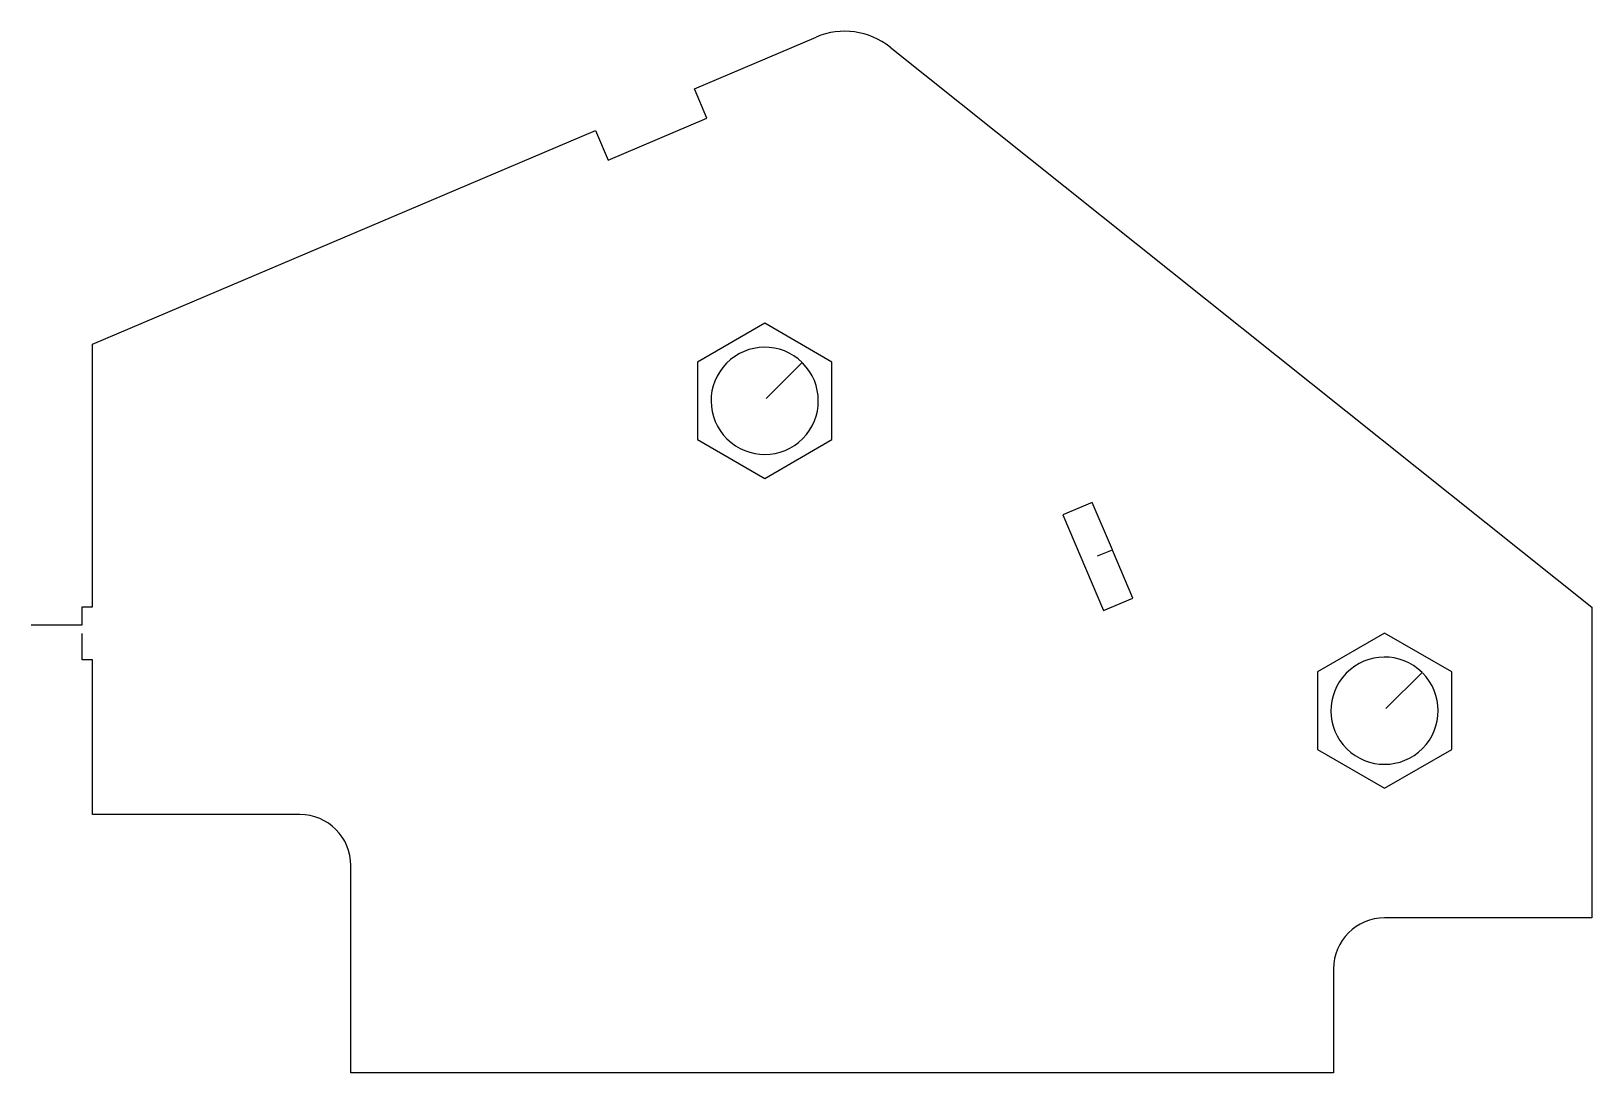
# Model space of a CAD drawing. Extents: x 573 to 724, y 1598 to 1699.
import ezdxf

# ---------------------------------------------------------------- set-up
doc = ezdxf.new("R2010")
doc.units = 0

msp = doc.modelspace()

# ---------------------------------------------------------------- linework, layer by layer
for p, q in [((637.19, 1693.72), (648.98, 1698.73)), ((656.14, 1697.75), (724.06, 1643.53)), ((638.4, 1690.87), (637.19, 1693.72)), ((628.85, 1686.82), (638.4, 1690.87)), ((578.94, 1669), (627.63, 1689.67)), ((627.63, 1689.67), (628.85, 1686.82)), ((644, 1671.01), (637.5, 1667.25)), ((650.5, 1667.25), (644, 1671.01)), ((578.94, 1643.56), (578.94, 1669)), ((637.5, 1667.25), (637.5, 1659.75)), ((644.13, 1663.72), (647.63, 1667.21)), ((650.5, 1659.75), (650.5, 1667.25)), ((637.5, 1659.75), (644, 1655.99)), ((644, 1655.99), (650.5, 1659.75)), ((675.7, 1653.67), (672.87, 1652.47)), ((677.65, 1649.08), (675.7, 1653.67)), ((672.87, 1652.47), (676.81, 1643.19)), ((676.23, 1648.48), (677.65, 1649.08)), ((679.64, 1644.39), (677.67, 1649.03)), ((577.94, 1641.8), (577.94, 1643.56)), ((577.94, 1643.56), (578.94, 1643.56)), ((676.81, 1643.19), (679.64, 1644.39)), ((724.06, 1643.53), (724.06, 1613.44)), ((573, 1641.8), (577.94, 1641.8)), ((577.94, 1638.44), (577.94, 1640.99)), ((704, 1641.01), (697.5, 1637.25)), ((710.5, 1637.25), (704, 1641.01)), ((578.94, 1638.44), (577.94, 1638.44)), ((578.94, 1623.44), (578.94, 1638.44)), ((697.5, 1637.25), (697.5, 1629.75)), ((704.13, 1633.72), (707.63, 1637.21)), ((710.5, 1629.75), (710.5, 1637.25)), ((697.5, 1629.75), (704, 1625.99)), ((704, 1625.99), (710.5, 1629.75)), ((599, 1623.44), (578.94, 1623.44)), ((603.94, 1598.44), (603.94, 1618.5)), ((724.06, 1613.44), (704, 1613.44)), ((699.06, 1608.5), (699.06, 1598.44)), ((699.06, 1598.44), (603.94, 1598.44))]:
    msp.add_line(p, q)
for centre, radius, start, end in [((651.74, 1692.23), 7.06, 51.4416, 113.0068), ((644, 1663.5), 5.19, 45.6245, 45), ((704, 1633.5), 5.19, 45.6245, 45), ((599, 1618.5), 4.94, 0, 90), ((704, 1608.5), 4.94, 90, 180)]:
    msp.add_arc(centre, radius, start, end)

doc.saveas('drawing.dxf')
